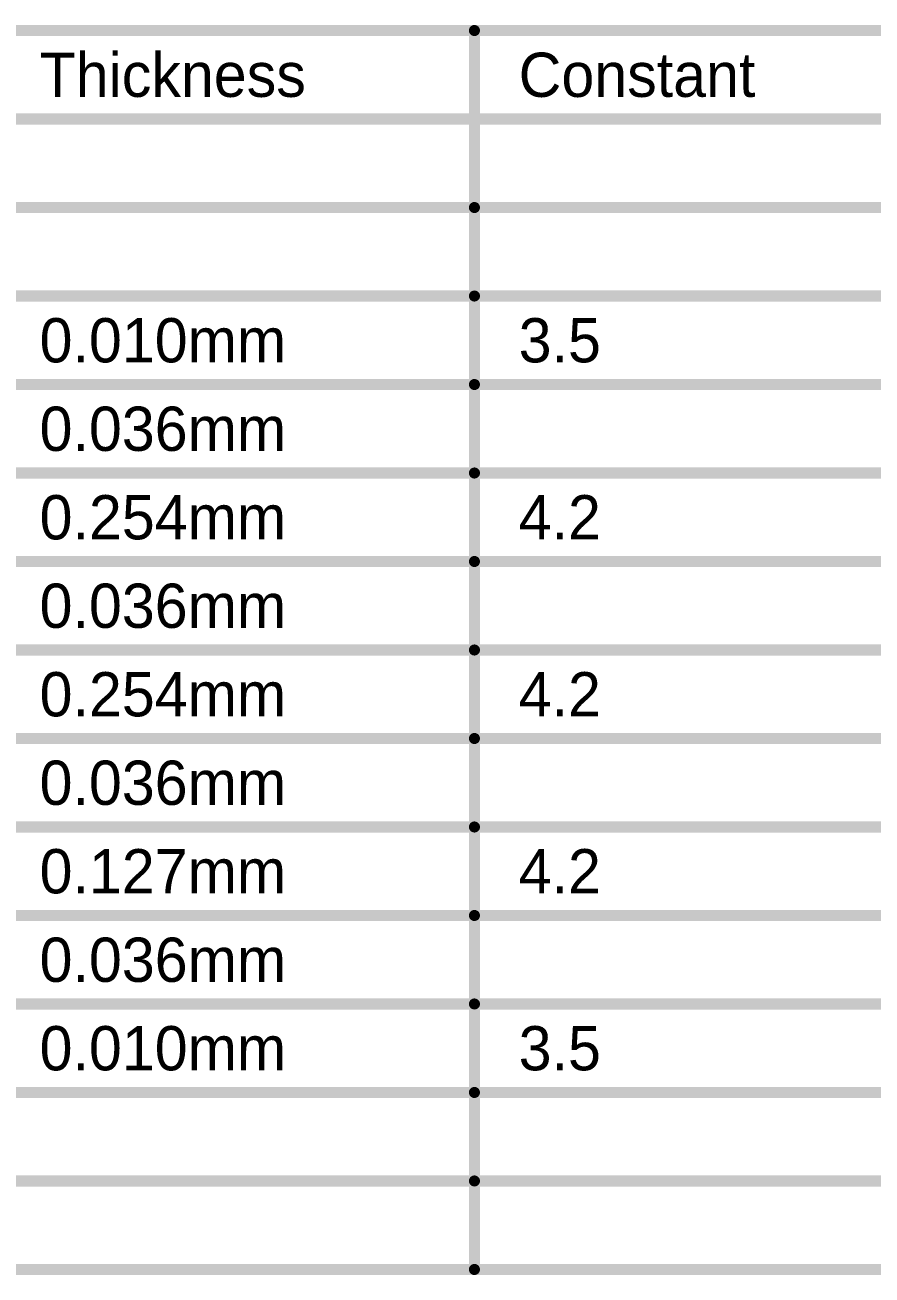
# Model space of a CAD drawing. Header units: millimetres. Extents: x 111 to 521, y 105 to 375.
# Drawn here: x 237.42 to 266.6, y 235.77 to 278.82 of the extents above; entities that cross this region are included whole.
import ezdxf

# ---------------------------------------------------------------- set-up
doc = ezdxf.new("R2010")
doc.units = ezdxf.units.MM
doc.layers.add('DrillDrawing', color=1, linetype='Continuous')

msp = doc.modelspace()

# ---------------------------------------------------------------- linework, layer by layer
at = {"layer": 'DrillDrawing', "const_width": 0.381}
for points in [[(180.536, 278.628), (295.821, 278.628)], [(252.907, 235.956), (252.907, 278.628)], [(180.536, 275.58), (295.821, 275.58)], [(236.401, 272.532), (252.907, 272.532)], [(252.907, 272.532), (267.381, 272.532)], [(236.401, 269.484), (252.907, 269.484)], [(252.907, 269.484), (267.381, 269.484)], [(236.401, 266.436), (252.907, 266.436)], [(252.907, 266.436), (267.381, 266.436)], [(236.401, 263.388), (252.907, 263.388)], [(252.907, 263.388), (267.381, 263.388)], [(236.401, 260.34), (252.907, 260.34)], [(252.907, 260.34), (267.381, 260.34)], [(236.401, 257.292), (252.907, 257.292)], [(252.907, 257.292), (267.381, 257.292)], [(236.401, 254.244), (252.907, 254.244)], [(252.907, 254.244), (267.381, 254.244)], [(236.401, 251.196), (252.907, 251.196)], [(252.907, 251.196), (267.381, 251.196)], [(236.401, 248.148), (252.907, 248.148)], [(252.907, 248.148), (267.381, 248.148)], [(236.401, 245.1), (252.907, 245.1)], [(252.907, 245.1), (267.381, 245.1)], [(236.401, 242.052), (252.907, 242.052)], [(252.907, 242.052), (267.381, 242.052)], [(236.401, 239.004), (252.907, 239.004)], [(252.907, 239.004), (267.381, 239.004)], [(236.401, 235.956), (252.907, 235.956)], [(252.907, 235.956), (267.381, 235.956)]]:
    msp.add_lwpolyline(points, dxfattribs=at)
at = {"layer": 'DrillDrawing', "const_width": 0.191}
for points in [[(252.812, 278.628, 1), (253.002, 278.628, 1)], [(252.812, 272.532, 1), (253.002, 272.532, 1)], [(252.812, 272.532, 1), (253.002, 272.532, 1)], [(252.812, 269.484, 1), (253.002, 269.484, 1)], [(252.812, 269.484, 1), (253.002, 269.484, 1)], [(252.812, 266.436, 1), (253.002, 266.436, 1)], [(252.812, 266.436, 1), (253.002, 266.436, 1)], [(252.812, 263.388, 1), (253.002, 263.388, 1)], [(252.812, 263.388, 1), (253.002, 263.388, 1)], [(252.812, 260.34, 1), (253.002, 260.34, 1)], [(252.812, 260.34, 1), (253.002, 260.34, 1)], [(252.812, 257.292, 1), (253.002, 257.292, 1)], [(252.812, 257.292, 1), (253.002, 257.292, 1)], [(252.812, 254.244, 1), (253.002, 254.244, 1)], [(252.812, 254.244, 1), (253.002, 254.244, 1)], [(252.812, 251.196, 1), (253.002, 251.196, 1)], [(252.812, 251.196, 1), (253.002, 251.196, 1)], [(252.812, 248.148, 1), (253.002, 248.148, 1)], [(252.812, 248.148, 1), (253.002, 248.148, 1)], [(252.812, 245.1, 1), (253.002, 245.1, 1)], [(252.812, 245.1, 1), (253.002, 245.1, 1)], [(252.812, 242.052, 1), (253.002, 242.052, 1)], [(252.812, 242.052, 1), (253.002, 242.052, 1)], [(252.812, 239.004, 1), (253.002, 239.004, 1)], [(252.812, 239.004, 1), (253.002, 239.004, 1)], [(252.812, 235.956, 1), (253.002, 235.956, 1)], [(252.812, 235.956, 1), (253.002, 235.956, 1)], [(252.812, 235.956, 1), (253.002, 235.956, 1)]]:
    msp.add_lwpolyline(points, format="xyb", close=True, dxfattribs=at)

# ---------------------------------------------------------------- texts
at = {"layer": 'DrillDrawing'}
for s, p in [('Thickness', (237.925, 276.342)), ('Constant', (254.431, 276.342)), ('0.010mm', (237.925, 267.198)), ('3.5', (254.431, 267.198)), ('0.036mm', (237.925, 264.15)), ('0.254mm', (237.925, 261.102)), ('4.2', (254.431, 261.102)), ('0.036mm', (237.925, 258.054)), ('0.254mm', (237.925, 255.006)), ('4.2', (254.431, 255.006)), ('0.036mm', (237.925, 251.958)), ('0.127mm', (237.925, 248.91)), ('4.2', (254.431, 248.91)), ('0.036mm', (237.925, 245.862)), ('0.010mm', (237.925, 242.814)), ('3.5', (254.431, 242.814))]:
    msp.add_text(s, height=1.524, dxfattribs=at).set_placement(p)

doc.saveas('drawing.dxf')
